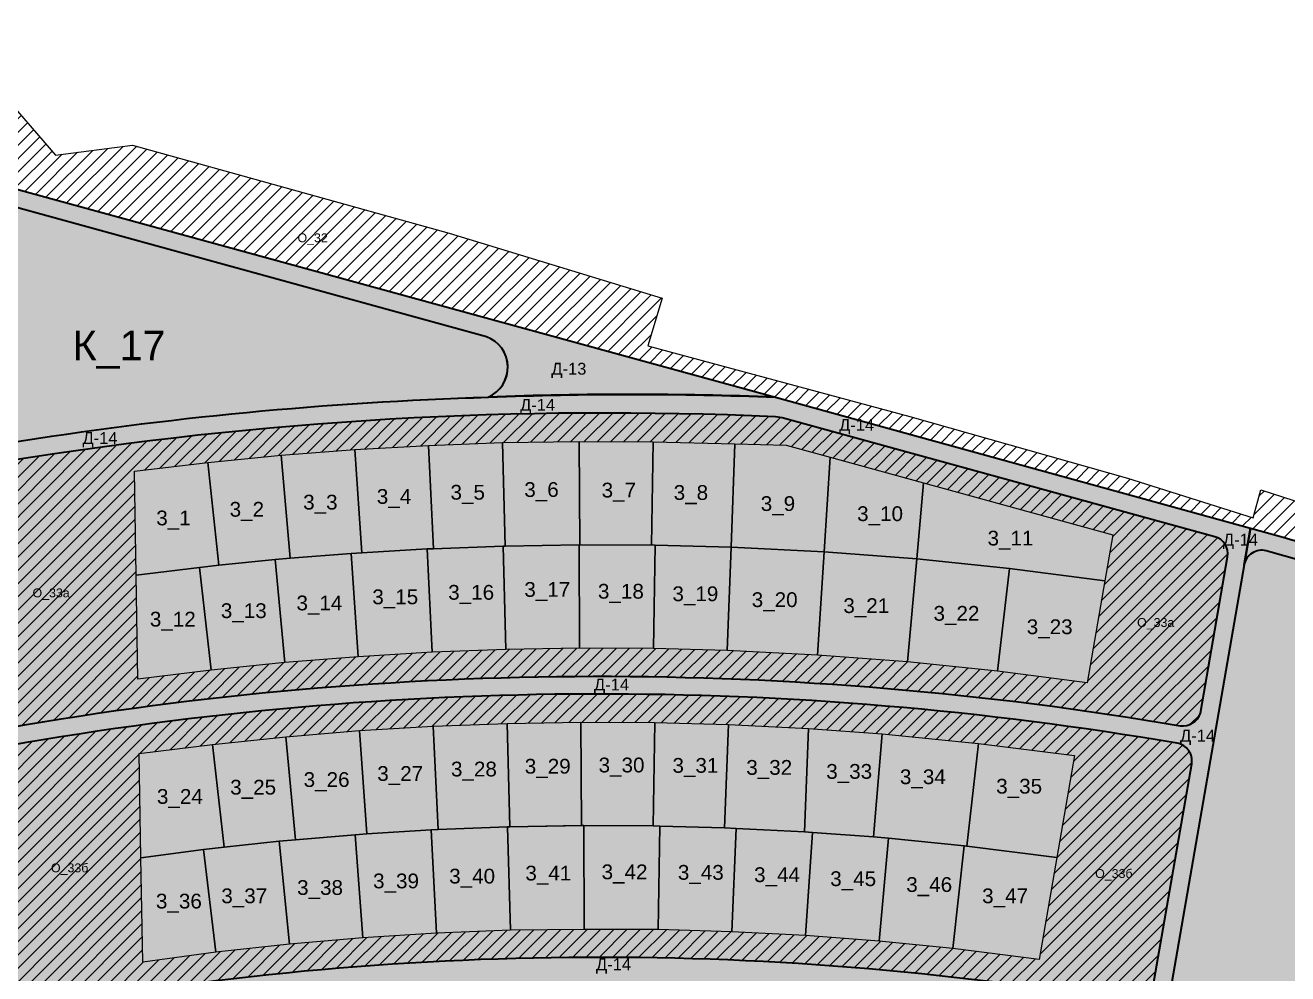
# Model space of a CAD drawing. Header units: millimetres. Extents: x 2242312 to 2245577, y 377443 to 382719.
# Drawn here: x 2243144 to 2243571.3, y 379875.7 to 380196.6 of the extents above; entities that cross this region are included whole.
import ezdxf

# ---------------------------------------------------------------- set-up
doc = ezdxf.new("R2010")
doc.units = ezdxf.units.MM
for name, color, linetype in [('подписи_участок_дорога', 250, 'Continuous'), ('подписи_участок_индивидуалка', 250, 'Continuous'), ('подписи_участок_коммерция', 250, 'Continuous'), ('подписи_участок_прочее', 250, 'Continuous'), ('участок_инфраструктура', 5, 'Continuous'), ('участок_коммерческая', 5, 'Continuous'), ('участок_собственность_общего_пользования', 5, 'Continuous')]:
    doc.layers.add(name, color=color, linetype=linetype)
doc.layers.add('Участки_зона_Ж_2_18_08_034001_2519', color=7, linetype='Continuous', true_color=0x000000)
doc.layers.add('участок_собственность_дороги', color=4, linetype='Continuous', lineweight=35)
for name, color, linetype, transparency in [('штриховка ИЖС', 171, 'Continuous', 0.4), ('штриховка коммерция', 6, 'Continuous', 0.4), ('штриховка собственность инфраструктура', 8, 'Continuous', 0.4), ('штриховка собственность общего пользования', 3, 'Continuous', 0.4), ('штриховка_собственность_дорога', 165, 'Continuous', 0.4), ('штриховка_участки_зона_Ж_2_18_08_034001_2519', 211, 'Continuous', 0.4)]:
    doc.layers.add(name, color=color, linetype=linetype, transparency=transparency)
doc.styles.get("Standard").update_dxf_attribs({"font": 'arial.ttf'})
pattern_1 = [(45, (0, 0), (-2.245064030267288, 2.245064030267288), [])]

msp = doc.modelspace()

# ---------------------------------------------------------------- hatches: boundary and pattern name
at = {"layer": 'штриховка ИЖС'}
h = msp.add_hatch(color=256, dxfattribs=at)
h.dxf.hatch_style = 1
edge = h.paths.add_edge_path()
edge.add_line((2243558.755281002, 380026.4366385335), (2243513.257604773, 379764.3435146561))
edge.add_line((2243513.257604773, 379764.3435146561), (2243501.429941428, 379766.4462604617))
edge.add_arc((2243337.758915382, 378845.8701911434), 935.0125689896236, 79.91861418572174, 102.6734295039115)
edge.add_line((2243132.622970004, 379758.1024795891), (2243132.622971135, 380054.3656394819))
edge.add_line((2243132.622971135, 380054.3656394819), (2243132.622971135, 380129.3361611156))
edge.add_arc((2243138.622971135, 380129.3361611157), 6, 74.6482013863934, 180.0000000005558, ccw=False)
edge.add_arc((2219689.209989198, 294580.0234733185), 88710.90330564644, 74.56390160870308, 74.67148311650988, ccw=False)
edge.add_line((2243300.812668754, 380090.9384737237), (2243397.971872048, 380070.7471453919))
edge.add_line((2243397.971872048, 380070.7471453919), (2243558.755281002, 380026.4366385335))
at = {"layer": 'штриховка коммерция'}
h = msp.add_hatch(color=256, dxfattribs=at)
h.dxf.hatch_style = 1
edge = h.paths.add_edge_path()
edge.add_line((2243132.622971135, 380054.3656394819), (2243132.622971135, 380129.3361611157))
edge.add_arc((2243138.622971135, 380129.3361611158), 6, 74.6482013859519, 180.0000000011117, ccw=False)
edge.add_line((2243140.211440873, 380135.122071925), (2243300.094255335, 380091.2276842142))
edge.add_arc((2243296.350325219, 380080.8906805249), 10.99411924569996, -66.78673946032961, 70.09026300006502, ccw=False)
edge.add_arc((2243340.558496409, 378796.543878968), 1274.866467497441, 91.79236791274471, 99.15754260046943)
edge.add_line((2243137.663938252, 380055.1614969202), (2243132.622971135, 380054.3656394819))
at = {"layer": 'штриховка собственность инфраструктура'}
h = msp.add_hatch(color=256, dxfattribs=at)
h.dxf.hatch_style = 1
edge = h.paths.add_edge_path()
edge.add_arc((2243505.983132578, 379658.4714622284), 10.94081267203888, 169.8039104960749, 273.1747134551916, ccw=False)
edge.add_line((2243495.215100591, 379660.4081782745), (2243556.594466682, 380013.989089069))
edge.add_arc((2243562.506055752, 380012.9628753271), 5.999999998722815, 74.64820092167997, 170.1519621455404, ccw=False)
edge.add_line((2243564.094525537, 380018.7487861222), (2243565.642344451, 380018.3238463706))
edge.add_line((2243565.642344451, 380018.3238463706), (2243705.971457595, 379978.6906285734))
edge.add_line((2243705.971457595, 379978.6906285734), (2243714.15064333, 379977.1228920427))
edge.add_line((2243714.15064333, 379977.1228920427), (2243720.018846074, 379977.1228920427))
edge.add_line((2243720.018846074, 379977.1228920427), (2243724.487987264, 379979.3202979218))
edge.add_line((2243724.487987264, 379979.3202979218), (2243728.89, 379978.2))
edge.add_line((2243728.89, 379978.2), (2243740.04, 379973.2))
edge.add_line((2243740.04, 379973.2), (2243833.65, 379950.01))
edge.add_line((2243833.65, 379950.01), (2243822.33, 379875.34))
edge.add_line((2243822.33, 379875.34), (2243842.03, 379880.72))
edge.add_line((2243842.03, 379880.72), (2243839.8, 379792.86))
edge.add_line((2243839.8, 379792.86), (2243816.45, 379684.99))
edge.add_line((2243816.45, 379684.99), (2243815.235280664, 379647.5474403905))
edge.add_line((2243815.235280664, 379647.5474403905), (2243506.58904413, 379647.5474403905))
at = {"layer": 'штриховка собственность общего пользования'}
h = msp.add_hatch(dxfattribs=at)
h.set_pattern_fill('ANSI31', color=256)
h.set_pattern_definition(pattern_1)
h.paths.add_polyline_path([(2243051.038001383, 380184.2171271555), (2243051.038001383, 380196.6074225462), (2243054.97, 380196.54), (2243057.941386391, 380195.6027999003), (2243139.21, 380169.97), (2243154.14, 380152.67), (2243180.29, 380155.99), (2243287.43, 380126.31), (2243359.56, 380104.21), (2243354.72, 380088.14), (2243443.39, 380064.2), (2243517.15, 380043.33), (2243559.65, 380029.96), (2243562.19, 380039.46), (2243584.23, 380032.27), (2243620.24, 380025.07), (2243646.01, 380018.95), (2243663.73, 380013.36), (2243661.38, 380001.97), (2243674.97, 379995.19), (2243700.42, 379986.84), (2243702.76, 379984.85), (2243717.405012169, 379981.1228920427), (2243714.530533442, 379981.1228920427), (2243706.948482131, 379982.5761734819), (2243569.777538599, 380023.4105769143), (2243141.074368814, 380141.1071737043), (2243128.988897013, 380144.8894641386), (2243133.841876763, 380157.2721296943), (2243131.605240284, 380159.4391799574)])
h = msp.add_hatch(dxfattribs=at)
h.set_pattern_fill('ANSI31', color=256)
h.set_pattern_definition(pattern_1)
edge = h.paths.add_edge_path()
edge.add_arc((2243340.552898214, 378795.8054853888), 1269.593781515118, 87.40784220203356, 99.19585911385056)
edge.add_arc((2243138.622971135, 380043.1601078742), 6.000000000001146, 99.24228703845156, 179.9999999994442)
edge.add_line((2243132.622971135, 380043.1601078743), (2243132.622971135, 379961.6096358127))
edge.add_arc((2243136.660837912, 379962.9645123364), 4.259114756090709, 198.5487993448523, 282.5328317416456)
edge.add_arc((2243338.432916814, 378815.239163199), 1161.0714853913, 80.25523879546358, 99.96141404118282, ccw=False)
edge.add_arc((2243535.700076577, 379965.9676636496), 6.45263073130116, 263.370842090811, 341.1488657056317)
edge.add_line((2243541.806596412, 379963.8827514558), (2243550.979520991, 380016.7241415324))
edge.add_arc((2243545.067931919, 380017.7503552756), 5.999999999869393, 350.1519621344655, 434.6482013859519)
edge.add_line((2243546.656401657, 380023.5362660848), (2243400.167059047, 380063.7535966443))
edge.add_arc((2243397.108235887, 380051.504854436), 12.62489939813343, 75.97856051413208, 86.0774830765827)
h.paths.add_polyline_path([(2243181.505917126, 380010.5535666753), (2243180.908665498, 380045.7690168042), (2243205.737682293, 380048.6934935662), (2243230.62051355, 380051.1170277426), (2243255.54742611, 380053.0386646519), (2243280.507576508, 380054.4575722443), (2243305.491009632, 380055.373204792), (2243331.494098766, 380055.7912431902), (2243356.494050671, 380055.6791681207), (2243384.214986367, 380054.9961085299), (2243401.511757915, 380054.5699062608), (2243416.405403506, 380050.4809899121), (2243448.091739414, 380041.781791576), (2243512.121899586, 380024.2028873942), (2243509.417470292, 380008.623798956), (2243503.428526624, 379974.1239940407), (2243473.096164632, 379978.0389792029), (2243442.671876087, 379981.160190448), (2243412.176429839, 379983.4854971108), (2243381.630643304, 379985.0133118438), (2243356.639011297, 379985.669058808), (2243331.639178932, 379985.7909337488), (2243306.64228468, 379985.378880549), (2243281.659847056, 379984.4330825134), (2243256.703454034, 379982.9539816908), (2243231.784417198, 379980.9422557321), (2243206.913987549, 379978.3988141741), (2243182.103394615, 379975.3247992193)], flags=16)
h = msp.add_hatch(dxfattribs=at)
h.set_pattern_fill('ANSI31', color=256)
h.set_pattern_definition(pattern_1)
edge = h.paths.add_edge_path()
edge.add_line((2243525.667791327, 379870.9138310759), (2243538.824985007, 379946.7069325654))
edge.add_arc((2243532.913395935, 379947.7331463085), 5.999999999839527, 350.1519621361084, 440.2557780650152)
edge.add_arc((2243338.432916812, 378815.2391632129), 1155.071485377414, 80.25577806603935, 100.0139633716158)
edge.add_arc((2243138.622971134, 379946.8050093375), 5.99999999997611, 100.0139633700087, 179.9999999994442)
edge.add_line((2243132.622971134, 379946.8050093376), (2243132.622971134, 379865.2942452446))
edge.add_arc((2243136.327222789, 379865.7474230652), 3.731869565854455, 186.9749005140121, 288.187584180504)
edge.add_arc((2243338.432916814, 378815.2391632027), 1066.071485387601, 80.26449410969269, 100.86451425115808, ccw=False)
edge.add_arc((2243519.452618476, 379872.2769251636), 6.362892349634053, 263.2596001792808, 347.6299042344987)
h.paths.add_polyline_path([(2243182.53031416, 379950.1525548847), (2243207.333722031, 379953.2844299917), (2243232.199595462, 379955.8742974889), (2243257.116159131, 379957.9209268856), (2243282.071056196, 379959.4233130672), (2243307.052925901, 379960.3807807784), (2243332.049635291, 379960.7928641921), (2243357.049445937, 379960.6593712386), (2243382.040517382, 379959.9803589785), (2243409.111647141, 379958.6282243769), (2243434.045832285, 379956.8136016555), (2243466.650653325, 379953.6126696485), (2243499.150608756, 379949.480694637), (2243493.161370288, 379914.9791915012), (2243487.171936965, 379880.4765658806), (2243457.948856815, 379884.1498050549), (2243433.072820641, 379886.6388592932), (2243408.145629237, 379888.5490708742), (2243383.180916341, 379889.8793991503), (2243358.191858467, 379890.6291410266), (2243333.192272163, 379890.6291410266), (2243308.195431546, 379890.3855321516), (2243283.215020997, 379889.3923199549), (2243258.264510952, 379887.8187858326), (2243233.35738182, 379885.6657847537), (2243208.508068893, 379882.9233383088), (2243183.726435035, 379879.6262754297), (2243183.128229612, 379914.8979640538)], flags=16)
at = {"layer": 'штриховка_собственность_дорога'}
h = msp.add_hatch(color=256, dxfattribs=at)
h.dxf.hatch_style = 1
edge = h.paths.add_edge_path()
edge.add_line((2242678.83, 379885.51), (2242680.79913029, 379888.2987899993))
edge.add_line((2242680.79913029, 379888.2987899993), (2243034.498749693, 379724.5113147737))
edge.add_line((2243034.498749693, 379724.5113147737), (2243118.101752457, 379685.7973213379))
edge.add_arc((2243120.622971135, 379691.2419017976), 6.000000000537077, 245.1525884733453, 359.9999999927741)
edge.add_line((2243126.622971135, 379691.2419017968), (2243126.622971135, 380137.7188943216))
edge.add_arc((2243132.622971129, 380137.7188943235), 5.999999993480742, 158.5989323184825, 180.0000000172311, ccw=False)
edge.add_line((2243127.036677036, 380139.9082591256), (2243128.988897013, 380144.8894641385))
edge.add_line((2243128.988897013, 380144.8894641385), (2243141.074368816, 380141.1071737038))
edge.add_line((2243141.074368816, 380141.1071737038), (2243397.971872048, 380070.7471453919))
edge.add_arc((2243348.81653387, 378810.0872277997), 1261.617879983861, 87.76706836478398, 92.18646015780939)
edge.add_arc((2243296.308708195, 380080.8894804277), 11.00948793921265, 293.4147730247432, 429.8887505336151)
edge.add_line((2243300.094255336, 380091.227684214), (2243140.211440873, 380135.1220719251))
edge.add_arc((2243138.622971136, 380129.3361611158), 5.999999999930037, 74.64820139068145, 180.0000000016675)
edge.add_line((2243132.622971135, 380129.3361611156), (2243132.622971134, 380058.4230471716))
edge.add_line((2243132.622971134, 380058.4230471716), (2243132.622971135, 380054.3656394819))
edge.add_line((2243132.622971135, 380054.3656394819), (2243132.622971135, 380043.1601078742))
edge.add_line((2243132.622971135, 380043.1601078742), (2243132.622971135, 379961.6096358127))
edge.add_line((2243132.622971135, 379961.6096358127), (2243132.622971135, 379946.8050093375))
edge.add_line((2243132.622971135, 379946.8050093375), (2243132.622971135, 379865.2942452447))
edge.add_line((2243132.622971135, 379865.2942452447), (2243132.622971135, 379850.1992693614))
edge.add_line((2243132.622971135, 379850.1992693614), (2243132.622971135, 379769.6787133179))
edge.add_line((2243132.622971135, 379769.6787133179), (2243132.622970004, 379758.1024795889))
edge.add_line((2243132.622970004, 379758.1024795889), (2243132.622971135, 379753.2658684151))
edge.add_line((2243132.622971135, 379753.2658684151), (2243132.622971135, 379682.9066523639))
edge.add_arc((2243138.622971137, 379682.9066523645), 6.000000001396984, 180.0000000055584, 245.1525884614736)
edge.add_line((2243136.101752457, 379677.4620719048), (2243200.702502705, 379647.5474403905))
edge.add_line((2243200.702502705, 379647.5474403905), (2243478.479206514, 379647.5474403905))
edge.add_arc((2243478.479206514, 379657.5474403913), 10.00000000081491, 270, 350.1507115525308)
edge.add_line((2243488.331817633, 379655.8368691014), (2243505.957353208, 379757.3702234361))
edge.add_arc((2243498.095581755, 379759.1157513551), 8.05321787225653, 347.4818351785532, 425.541083150802)
edge.add_line((2243501.429941405, 379766.4462604656), (2243513.257604773, 379764.3435146561))
edge.add_line((2243513.257604773, 379764.3435146561), (2243495.192224034, 379660.2763959761))
edge.add_arc((2243505.983133759, 379658.4714676501), 10.94081802015823, 170.5043937204289, 273.1747057347768)
edge.add_line((2243506.589044135, 379647.5474403907), (2243815.235280664, 379647.5474403905))
edge.add_line((2243815.235280664, 379647.5474403905), (2243814.586436488, 379627.5474403905))
edge.add_line((2243814.586436488, 379627.5474403905), (2243634.229020792, 379627.5474403905))
edge.add_line((2243634.229020792, 379627.5474403905), (2243278.329281455, 379627.5474403905))
edge.add_line((2243278.329281455, 379627.5474403905), (2243196.296541834, 379627.5474403906))
edge.add_line((2243196.296541834, 379627.5474403906), (2242816.372183957, 379803.478789874))
edge.add_line((2242816.372183957, 379803.478789874), (2242678.83, 379885.51))
h = msp.add_hatch(color=256, dxfattribs=at)
h.dxf.hatch_style = 1
edge = h.paths.add_edge_path()
edge.add_arc((2243136.921905569, 380059.5409993969), 4.441920131044894, 194.5770783933875, 279.6164737426765)
edge.add_arc((2243338.866108384, 378810.7045649158), 1260.617058777152, 91.72981376739227, 99.18403350240158, ccw=False)
edge.add_arc((2243349.392270405, 378839.2894986226), 1232.41547924484, 87.740918137704, 92.25908186264269, ccw=False)
edge.add_line((2243397.971872048, 380070.7471453919), (2243558.755281002, 380026.4366385335))
edge.add_line((2243558.755281002, 380026.4366385335), (2243556.594466682, 380013.989089069))
edge.add_line((2243556.594466682, 380013.989089069), (2243513.257604773, 379764.3435146561))
edge.add_line((2243513.257604773, 379764.3435146561), (2243501.429941428, 379766.4462604616))
edge.add_arc((2243337.806010313, 378846.4714649628), 934.4123368120397, 79.91500361136275, 102.3848124041404)
edge.add_arc((2243138.62312828, 379753.2657901127), 6.000157145398905, 101.7954280324579, 179.9992522867361)
edge.add_line((2243132.622971135, 379753.2658684151), (2243132.622971135, 379769.6787133179))
edge.add_arc((2243137.141882335, 379769.7834167886), 4.520124030051575, 181.3273095035696, 273.0288667794536)
edge.add_arc((2243338.432916814, 378815.2391631986), 971.071485391837, 80.27557158268371, 101.94903861830869, ccw=False)
edge.add_arc((2243503.6285818, 379778.0765964666), 5.837675565544161, 258.4148610690003, 351.5312940132563)
edge.add_line((2243509.40260596, 379777.2168866277), (2243522.578206198, 379853.1160206162))
edge.add_arc((2243516.666617127, 379854.1422343597), 5.999999999460371, 350.1519621309666, 440.2694205781056)
edge.add_arc((2243338.462948024, 378814.9476614088), 1060.363271425615, 80.26942057169303, 100.9257168900379)
edge.add_arc((2243138.622971135, 379850.1992693614), 5.999999999969283, 100.9257168881836, 179.9999999994442)
edge.add_line((2243132.622971135, 379850.1992693615), (2243132.622971135, 379865.2942452447))
edge.add_arc((2243136.32722279, 379865.7474230655), 3.731869566344943, 186.9749005166921, 288.1875841725961)
edge.add_arc((2243338.432916814, 378815.2391631989), 1066.071485391374, 80.26449410972748, 100.86451425111909, ccw=False)
edge.add_arc((2243519.452618476, 379872.2769251646), 6.362892350562089, 263.2596001844907, 347.6299042266934)
edge.add_line((2243525.667791328, 379870.913831076), (2243538.824985008, 379946.7069325655))
edge.add_arc((2243532.913395935, 379947.733146308), 6.000000000667526, 350.1519621425584, 440.2557780570967)
edge.add_arc((2243338.432916813, 378815.2391632103), 1155.071485380053, 80.25577806606184, 100.0139633715927)
edge.add_arc((2243138.622971135, 379946.8050093379), 5.999999999608533, 100.013963366113, 180.0000000022234)
edge.add_line((2243132.622971135, 379946.8050093377), (2243132.622971135, 379961.6096358127))
edge.add_arc((2243136.660837912, 379962.9645123368), 4.259114756201809, 198.5487993493065, 282.5328317406261)
edge.add_arc((2243338.432916814, 378815.239163195), 1161.071485395257, 80.25523879549712, 99.96141404114849, ccw=False)
edge.add_arc((2243535.700076577, 379965.9676636498), 6.452630731416797, 263.3708420909304, 341.1488657046535)
edge.add_line((2243541.806596412, 379963.8827514558), (2243550.979520991, 380016.7241415324))
edge.add_arc((2243545.06793192, 380017.7503552759), 5.999999999450416, 350.1519621315143, 434.6482013896513)
edge.add_line((2243546.656401657, 380023.5362660848), (2243400.167059047, 380063.7535966443))
edge.add_line((2243400.167059047, 380063.7535966443), (2243397.971872048, 380064.1001796558))
edge.add_arc((2243340.552898214, 378795.8054853861), 1269.593781517851, 87.40784220203915, 99.19585911383079)
edge.add_arc((2243138.622971135, 380043.1601078745), 5.999999999581645, 99.2422870345982, 180.0000000027792)
edge.add_line((2243132.622971135, 380043.1601078743), (2243132.622971134, 380058.4230471716))
h = msp.add_hatch(color=256, dxfattribs=at)
h.dxf.hatch_style = 1
edge = h.paths.add_edge_path()
edge.add_line((2243556.594466682, 380013.989089069), (2243558.755281002, 380026.4366385335))
edge.add_line((2243558.755281002, 380026.4366385335), (2243569.777538599, 380023.4105769143))
edge.add_line((2243569.777538599, 380023.4105769143), (2243706.948482131, 379982.5761734819))
edge.add_line((2243706.948482131, 379982.5761734819), (2243714.530533442, 379981.1228920427))
edge.add_line((2243714.530533442, 379981.1228920427), (2243717.405012169, 379981.1228920427))
edge.add_line((2243717.405012169, 379981.1228920427), (2243724.487987264, 379979.3202979217))
edge.add_line((2243724.487987264, 379979.3202979217), (2243720.018846074, 379977.1228920427))
edge.add_line((2243720.018846074, 379977.1228920427), (2243714.15064333, 379977.1228920427))
edge.add_line((2243714.15064333, 379977.1228920427), (2243705.971457595, 379978.6906285734))
edge.add_line((2243705.971457595, 379978.6906285734), (2243565.642344451, 380018.3238463706))
edge.add_line((2243565.642344451, 380018.3238463706), (2243564.050215559, 380018.7607689513))
edge.add_arc((2243562.506055753, 380012.9628753269), 5.999999998949565, 75.08653055056249, 170.1519621441103)
at = {"layer": 'штриховка_участки_зона_Ж_2_18_08_034001_2519'}
h = msp.add_hatch(color=256, dxfattribs=at)
h.dxf.hatch_style = 1
h.paths.add_polyline_path([(2243180.908665498, 380045.7690168042), (2243205.737682293, 380048.6934935662), (2243209.481386918, 380013.894288465), (2243202.981581379, 380013.1772008779), (2243181.505917126, 380010.5535666753)])
h.paths.add_polyline_path([(2243205.737682293, 380048.6934935662), (2243230.620513547, 380051.1170277423), (2243233.662203734, 380016.2494479467), (2243228.595635017, 380015.7966911486), (2243209.481386918, 380013.894288465)])
h.paths.add_polyline_path([(2243230.620513547, 380051.1170277423), (2243255.54742611, 380053.0386646519), (2243257.885858203, 380018.1168700911), (2243254.259749205, 380017.8685675641), (2243233.662203734, 380016.2494479467)])
h.paths.add_polyline_path([(2243255.547426114, 380053.0386646522), (2243280.507576505, 380054.4575722442), (2243282.14181277, 380019.4957463217), (2243279.962336509, 380019.3918933906), (2243257.885858203, 380018.1168700911)])
h.paths.add_polyline_path([(2243280.507576508, 380054.4575722443), (2243305.491009627, 380055.3732047918), (2243306.420393194, 380020.3855463079), (2243305.727346567, 380020.366937364), (2243282.14181277, 380019.4957463217)])
h.paths.add_polyline_path([(2243305.491009632, 380055.3732047919), (2243331.494098766, 380055.7912431902), (2243331.68986271, 380020.7917134211), (2243331.43604668, 380020.7903442765), (2243306.420393194, 380020.3855463079)])
h.paths.add_polyline_path([(2243331.494098765, 380055.7912431902), (2243356.494050671, 380055.6791681207), (2243355.984495444, 380020.6828775534), (2243331.689862278, 380020.7917906709)])
h.paths.add_polyline_path([(2243356.494050671, 380055.6791681207), (2243384.214986365, 380054.99610853), (2243382.922252094, 380019.9894715348), (2243357.181427145, 380020.6648555374), (2243355.984495451, 380020.6828775533)])
h.paths.add_polyline_path([(2243182.103394615, 379975.3247992193), (2243181.505917126, 380010.5535666753), (2243202.981581384, 380013.1772008784), (2243206.913987549, 379978.3988141741)])
h.paths.add_polyline_path([(2243202.981581385, 380013.1772008784), (2243209.481386918, 380013.894288465), (2243228.595635017, 380015.7966911486), (2243231.784417192, 379980.9422557316), (2243206.913987556, 379978.3988141749)])
h.paths.add_polyline_path([(2243228.59563502, 380015.7966911488), (2243233.662203734, 380016.2494479467), (2243254.259749201, 380017.8685675638), (2243256.703454034, 379982.9539816908), (2243231.784417198, 379980.9422557321)])
h.paths.add_polyline_path([(2243254.259749196, 380017.8685675635), (2243257.885858203, 380018.1168700911), (2243279.962336509, 380019.3918933906), (2243281.659847056, 379984.4330825134), (2243256.703454034, 379982.9539816907)])
h.paths.add_polyline_path([(2243281.659847056, 379984.4330825134), (2243279.962336509, 380019.3918933906), (2243282.14181277, 380019.4957463217), (2243305.727346567, 380020.366937364), (2243306.64228468, 379985.378880549)])
h.paths.add_polyline_path([(2243305.727346559, 380020.3669373638), (2243306.420393194, 380020.3855463079), (2243331.436046677, 380020.7903442765), (2243331.639178932, 379985.7909337488), (2243306.64228468, 379985.378880549)])
h.paths.add_polyline_path([(2243331.436046672, 380020.7903442764), (2243331.68986271, 380020.7917134211), (2243357.181427155, 380020.6648555372), (2243356.639011297, 379985.669058808), (2243331.639178932, 379985.7909337488)])
h.paths.add_polyline_path([(2243357.181427155, 380020.6648555372), (2243382.922252096, 380019.9894715348), (2243381.6306433, 379985.0133118439), (2243356.639011297, 379985.669058808)])
h.paths.add_polyline_path([(2243382.922252096, 380019.9894715347), (2243414.381355371, 380018.4159752552), (2243412.176429839, 379983.4854971108), (2243381.630643303, 379985.0133118439)])
h.paths.add_polyline_path([(2243414.381355365, 380018.4159752555), (2243445.788613186, 380016.0211420967), (2243442.671876087, 379981.1601904479), (2243412.176429839, 379983.4854971108)])
h.paths.add_polyline_path([(2243445.78861319, 380016.0211420963), (2243477.122585684, 380012.8066068688), (2243473.09616463, 379978.0389792031), (2243442.671876091, 379981.1601904476)])
h.paths.add_polyline_path([(2243477.122585685, 380012.8066068686), (2243509.417470292, 380008.623798956), (2243503.428526624, 379974.1239940407), (2243473.096164632, 379978.0389792029)])
h.paths.add_polyline_path([(2243466.650653325, 379953.6126696485), (2243499.150608756, 379949.480694637), (2243493.161370288, 379914.9791915012), (2243462.733289079, 379918.8325854426)])
h.paths.add_polyline_path([(2243434.045832286, 379956.8136016554), (2243466.650653325, 379953.6126696484), (2243462.733289079, 379918.8325854426), (2243461.838005942, 379918.9330556085), (2243436.152482642, 379921.5031057638), (2243431.124624762, 379921.9357211778)])
h.paths.add_polyline_path([(2243409.111647141, 379958.6282243769), (2243434.045832285, 379956.8136016555), (2243431.124624762, 379921.9357211778), (2243410.414139489, 379923.4754772344), (2243407.778943899, 379923.6434904605)])
h.paths.add_polyline_path([(2243382.040517389, 379959.9803589783), (2243409.111647141, 379958.6282243769), (2243407.778943899, 379923.6434904605), (2243384.637053846, 379924.8490955111), (2243380.708198945, 379925.0057263488)])
h.paths.add_polyline_path([(2243357.049445937, 379960.6593712386), (2243382.040517382, 379959.9803589785), (2243380.708198938, 379925.0057263491), (2243358.834831033, 379925.6232346179), (2243356.48066561, 379925.6639931303)])
h.paths.add_polyline_path([(2243332.049635291, 379960.7928641921), (2243357.049445937, 379960.6593712386), (2243356.480665614, 379925.6639931303), (2243333.021737188, 379925.7974657206), (2243332.244660094, 379925.7934075488)])
h.paths.add_polyline_path([(2243307.052925901, 379960.3807807784), (2243332.049635291, 379960.7928641921), (2243332.244660094, 379925.7934075488), (2243308.011661081, 379925.3939142874)])
h.paths.add_polyline_path([(2243282.071056196, 379959.4233130672), (2243307.052925903, 379960.3807807784), (2243308.011661081, 379925.3939142874), (2243307.211478364, 379925.3716985054), (2243283.793048324, 379924.4656995458)])
h.paths.add_polyline_path([(2243257.116159132, 379957.9209268856), (2243282.071056196, 379959.4233130672), (2243283.79304836, 379924.4656995476), (2243281.418184259, 379924.3461663489), (2243259.600584204, 379923.0092149245)])
h.paths.add_polyline_path([(2243232.199595464, 379955.8742974891), (2243257.116159131, 379957.9209268856), (2243259.600584202, 379923.0092149244), (2243255.655763651, 379922.7214281039), (2243235.44528228, 379921.0251150439)])
h.paths.add_polyline_path([(2243207.333722032, 379953.2844299919), (2243232.199595462, 379955.8742974889), (2243235.445282261, 379921.0251150422), (2243229.938135609, 379920.4983665608), (2243211.33912184, 379918.5143743063)])
h.paths.add_polyline_path([(2243182.53031416, 379950.1525548847), (2243207.333722031, 379953.2844299917), (2243211.339121848, 379918.5143743071), (2243204.278810312, 379917.6781410446), (2243183.128229612, 379914.8979640538)])
h.paths.add_polyline_path([(2243208.506718006, 379882.934439507), (2243204.278810317, 379917.6781410452), (2243211.339121848, 379918.5143743071), (2243229.93813561, 379920.4983665608), (2243233.35738182, 379885.6657847537)])
h.paths.add_polyline_path([(2243183.726435035, 379879.6262754297), (2243183.128229612, 379914.8979640538), (2243204.278810312, 379917.6781410445), (2243208.508068893, 379882.9233383088)])
h.paths.add_polyline_path([(2243255.655763651, 379922.7214281039), (2243259.600584202, 379923.0092149244), (2243281.418184259, 379924.346166349), (2243283.215020992, 379889.3923199546), (2243258.264510952, 379887.8187858326)])
h.paths.add_polyline_path([(2243229.938135609, 379920.4983665608), (2243235.44528228, 379921.0251150439), (2243255.655763655, 379922.7214281042), (2243258.264510952, 379887.8187858326), (2243233.357381819, 379885.6657847536)])
h.paths.add_polyline_path([(2243307.211478367, 379925.3716985054), (2243308.011661081, 379925.3939142874), (2243333.021737182, 379925.7974657206), (2243333.192272163, 379890.6291410266), (2243308.195431546, 379890.3855321516)])
h.paths.add_polyline_path([(2243281.418184255, 379924.3461663487), (2243283.793048324, 379924.4656995457), (2243307.211478364, 379925.3716985054), (2243308.195431546, 379890.3855321516), (2243283.215020997, 379889.3923199549)])
h.paths.add_polyline_path([(2243358.834831028, 379925.623234618), (2243380.708198945, 379925.0057263488), (2243384.637053849, 379924.849095511), (2243383.180916341, 379889.8793991503), (2243358.191858467, 379890.6291410266)])
h.paths.add_polyline_path([(2243333.021737182, 379925.7974657206), (2243356.480665614, 379925.6639931303), (2243358.834831033, 379925.6232346179), (2243358.191858467, 379890.6291410266), (2243333.192272163, 379890.6291410266)])
h.paths.add_polyline_path([(2243410.414139483, 379923.4754772348), (2243431.124624762, 379921.9357211778), (2243436.152482642, 379921.5031057638), (2243433.072820641, 379886.6388592932), (2243408.145629236, 379888.5490708742)])
h.paths.add_polyline_path([(2243384.637053849, 379924.849095511), (2243407.778943899, 379923.6434904605), (2243410.414139484, 379923.4754772348), (2243408.145629237, 379888.5490708742), (2243383.180916341, 379889.8793991503)])
h.paths.add_polyline_path([(2243461.838005942, 379918.9330556084), (2243462.733289079, 379918.8325854426), (2243493.161370288, 379914.9791915012), (2243487.171936965, 379880.4765658806), (2243457.948856815, 379884.1498050549)])
h.paths.add_polyline_path([(2243436.152482638, 379921.5031057642), (2243461.838005939, 379918.9330556088), (2243457.948856815, 379884.1498050549), (2243433.072820641, 379886.6388592932)])
h.paths.add_polyline_path([(2243208.923921223, 379857.7974905738), (2243233.768499243, 379860.5839893746), (2243237.255415332, 379825.7581165759), (2243231.223550448, 379825.1359864951), (2243213.23853942, 379823.0644505425)])
h.paths.add_polyline_path([(2243184.153918485, 379854.420781874), (2243208.923921225, 379857.7974905741), (2243213.23853942, 379823.0644505425), (2243205.513322819, 379822.0747125677), (2243184.752692555, 379819.1155652585)])
h.paths.add_polyline_path([(2243205.513322822, 379822.0747125681), (2243213.23853942, 379823.0644505425), (2243231.223550445, 379825.1359864948), (2243234.918344832, 379790.3315543857), (2243210.094177892, 379787.3757822267)])
h.paths.add_polyline_path([(2243185.351847613, 379783.7878838191), (2243184.752692551, 379819.115565258), (2243205.513322822, 379822.0747125681), (2243210.094177894, 379787.3757822271)])
h.paths.add_polyline_path([(2243258.671949037, 379862.7784865358), (2243283.620793528, 379864.3798006059), (2243285.446870422, 379829.4274695938), (2243282.644139196, 379829.2771576707), (2243261.329201697, 379827.8795036236)])
h.paths.add_polyline_path([(2243233.768499243, 379860.5839893746), (2243258.671949039, 379862.7784865359), (2243261.329201697, 379827.8795036236), (2243257.004194722, 379827.5408994213), (2243237.255415332, 379825.7581165759)])
h.paths.add_polyline_path([(2243257.004194722, 379827.5408994213), (2243261.329201697, 379827.8795036236), (2243282.644139194, 379829.2771576706), (2243284.566807608, 379794.3300069116), (2243259.810501628, 379792.6535859456)])
h.paths.add_polyline_path([(2243231.223550445, 379825.1359864948), (2243237.255415332, 379825.7581165759), (2243257.004194722, 379827.5408994213), (2243259.810501628, 379792.6535859456), (2243234.918344832, 379790.3315543856)])
h.paths.add_polyline_path([(2243308.600489363, 379865.386996692), (2243333.59664326, 379865.7995167131), (2243333.757764685, 379830.7998875739), (2243309.594362673, 379830.40111074)])
h.paths.add_polyline_path([(2243283.620793528, 379864.3798006059), (2243308.600489363, 379865.386996692), (2243309.594362673, 379830.40111074), (2243308.513584092, 379830.3698323592), (2243285.446870421, 379829.4274695938)])
h.paths.add_polyline_path([(2243308.513584092, 379830.3698323592), (2243309.594362673, 379830.40111074), (2243333.757764685, 379830.7998875739), (2243334.402837808, 379830.8026523042), (2243334.541727849, 379795.802927883), (2243309.544704658, 379795.3850243652)])
h.paths.add_polyline_path([(2243282.644139196, 379829.2771576706), (2243285.446870421, 379829.4274695938), (2243308.513584092, 379830.3698323592), (2243309.544704658, 379795.3850243652), (2243284.56680761, 379794.3300069117)])
h.paths.add_polyline_path([(2243358.596783725, 379865.6171258338), (2243383.584537839, 379864.8399335095), (2243382.080302517, 379829.8722730774), (2243360.294423758, 379830.5753225346), (2243357.925020454, 379830.6235730832)])
h.paths.add_polyline_path([(2243333.596643263, 379865.7995167131), (2243358.59678373, 379865.6171258337), (2243357.925020454, 379830.6235730832), (2243334.402837813, 379830.8026523042), (2243333.757764685, 379830.7998875739)])
h.paths.add_polyline_path([(2243360.294423758, 379830.5753225346), (2243382.080302518, 379829.8722730773), (2243386.171808944, 379829.6879988326), (2243384.526566586, 379794.7266891091), (2243359.541002901, 379795.5834326597)])
h.paths.add_polyline_path([(2243334.402837812, 379830.8026523042), (2243357.925020454, 379830.6235730832), (2243360.294423758, 379830.5753225346), (2243359.541002897, 379795.5834326599), (2243334.541727846, 379795.802927883)])
h.paths.add_polyline_path([(2243408.547130508, 379863.4683571045), (2243433.46992357, 379861.5031897547), (2243430.303746605, 379826.6466936108), (2243412.018303873, 379828.1412476827), (2243406.211261402, 379828.5463910155)])
h.paths.add_polyline_path([(2243383.58453784, 379864.8399335095), (2243408.547130505, 379863.4683571046), (2243406.211261397, 379828.5463910158), (2243386.17180895, 379829.6879988323), (2243382.080302518, 379829.8722730773)])
h.paths.add_polyline_path([(2243412.01830387, 379828.141247683), (2243430.303746605, 379826.6466936108), (2243437.816919761, 379825.9360821111), (2243434.391813647, 379791.1040760232), (2243409.482304606, 379793.2332441919)])
h.paths.add_polyline_path([(2243386.171808944, 379829.6879988327), (2243406.211261397, 379828.5463910159), (2243412.018303873, 379828.1412476827), (2243409.482304603, 379793.2332441921), (2243384.52656659, 379794.7266891089)])
h.paths.add_polyline_path([(2243458.339116395, 379858.9455152059), (2243483.140011989, 379855.7968514237), (2243489.20315462, 379819.5567311684), (2243463.55083149, 379823.0739459723), (2243454.344417278, 379824.1742285032)])
h.paths.add_polyline_path([(2243433.469923562, 379861.5031897554), (2243458.339116395, 379858.9455152059), (2243454.344417278, 379824.1742285032), (2243437.816919761, 379825.9360821111), (2243430.303746609, 379826.6466936104)])
h.paths.add_polyline_path([(2243463.550831494, 379823.0739459716), (2243478.319066055, 379821.1304630872), (2243489.20315462, 379819.5567311684), (2243484.007106485, 379784.9445789127), (2243459.238848457, 379788.3405786962)])
h.paths.add_polyline_path([(2243434.391813647, 379791.1040760232), (2243437.816919759, 379825.9360821113), (2243454.344417278, 379824.1742285032), (2243463.55083149, 379823.0739459721), (2243459.238848457, 379788.3405786962)])
h.paths.add_polyline_path([(2243384.214986367, 380054.9961085299), (2243401.511757915, 380054.5699062608), (2243416.405403506, 380050.4809899121), (2243414.381355371, 380018.4159752552), (2243382.922250836, 380019.9894715679)])
h.paths.add_polyline_path([(2243416.405403506, 380050.480989912), (2243448.091739414, 380041.781791576), (2243445.788613186, 380016.0211420967), (2243414.381355371, 380018.4159752552)])
h.paths.add_polyline_path([(2243448.091739414, 380041.781791576), (2243512.121899586, 380024.2028873942), (2243509.417470292, 380008.623798956), (2243477.122585685, 380012.8066068686), (2243445.788613186, 380016.0211420967)])

# ---------------------------------------------------------------- linework, layer by layer
at = {"layer": 'Участки_зона_Ж_2_18_08_034001_2519'}
for points in [[(2243305.491009632, 380055.3732047919), (2243331.494098766, 380055.7912431902), (2243331.68986271, 380020.7917134211), (2243331.43604668, 380020.7903442765), (2243306.420393194, 380020.3855463079)], [(2243331.494098765, 380055.7912431902), (2243356.494050671, 380055.6791681207), (2243355.984495444, 380020.6828775534), (2243331.689862278, 380020.7917906709)], [(2243230.620513547, 380051.1170277423), (2243255.54742611, 380053.0386646519), (2243257.885858203, 380018.1168700911), (2243254.259749205, 380017.8685675641), (2243233.662203734, 380016.2494479467)], [(2243255.547426114, 380053.0386646522), (2243280.507576505, 380054.4575722442), (2243282.14181277, 380019.4957463217), (2243279.962336509, 380019.3918933906), (2243257.885858203, 380018.1168700911)], [(2243280.507576508, 380054.4575722443), (2243305.491009627, 380055.3732047918), (2243306.420393194, 380020.3855463079), (2243305.727346567, 380020.366937364), (2243282.14181277, 380019.4957463217)], [(2243356.494050671, 380055.6791681207), (2243384.214986365, 380054.99610853), (2243382.922252094, 380019.9894715348), (2243357.181427145, 380020.6648555374), (2243355.984495451, 380020.6828775533)], [(2243384.214986367, 380054.9961085299), (2243401.511757915, 380054.5699062608), (2243416.405403506, 380050.4809899121), (2243414.381355371, 380018.4159752552), (2243382.922250836, 380019.9894715679)], [(2243180.908665498, 380045.7690168042), (2243205.737682293, 380048.6934935662), (2243209.481386918, 380013.894288465), (2243202.981581379, 380013.1772008779), (2243181.505917126, 380010.5535666753)], [(2243205.737682293, 380048.6934935662), (2243230.620513547, 380051.1170277423), (2243233.662203734, 380016.2494479467), (2243228.595635017, 380015.7966911486), (2243209.481386918, 380013.894288465)], [(2243416.405403506, 380050.480989912), (2243448.091739414, 380041.781791576), (2243445.788613186, 380016.0211420967), (2243414.381355371, 380018.4159752552)], [(2243448.091739414, 380041.781791576), (2243512.121899586, 380024.2028873942), (2243509.417470292, 380008.623798956), (2243477.122585685, 380012.8066068686), (2243445.788613186, 380016.0211420967)], [(2243228.59563502, 380015.7966911488), (2243233.662203734, 380016.2494479467), (2243254.259749201, 380017.8685675638), (2243256.703454034, 379982.9539816908), (2243231.784417198, 379980.9422557321)], [(2243254.259749196, 380017.8685675635), (2243257.885858203, 380018.1168700911), (2243279.962336509, 380019.3918933906), (2243281.659847056, 379984.4330825134), (2243256.703454034, 379982.9539816907)], [(2243281.659847056, 379984.4330825134), (2243279.962336509, 380019.3918933906), (2243282.14181277, 380019.4957463217), (2243305.727346567, 380020.366937364), (2243306.64228468, 379985.378880549)], [(2243305.727346559, 380020.3669373638), (2243306.420393194, 380020.3855463079), (2243331.436046677, 380020.7903442765), (2243331.639178932, 379985.7909337488), (2243306.64228468, 379985.378880549)], [(2243331.436046672, 380020.7903442764), (2243331.68986271, 380020.7917134211), (2243357.181427155, 380020.6648555372), (2243356.639011297, 379985.669058808), (2243331.639178932, 379985.7909337488)], [(2243357.181427155, 380020.6648555372), (2243382.922252096, 380019.9894715348), (2243381.6306433, 379985.0133118439), (2243356.639011297, 379985.669058808)], [(2243382.922252096, 380019.9894715347), (2243414.381355371, 380018.4159752552), (2243412.176429839, 379983.4854971108), (2243381.630643303, 379985.0133118439)], [(2243414.381355365, 380018.4159752555), (2243445.788613186, 380016.0211420967), (2243442.671876087, 379981.1601904479), (2243412.176429839, 379983.4854971108)], [(2243182.103394615, 379975.3247992193), (2243181.505917126, 380010.5535666753), (2243202.981581384, 380013.1772008784), (2243206.913987549, 379978.3988141741)], [(2243202.981581385, 380013.1772008784), (2243209.481386918, 380013.894288465), (2243228.595635017, 380015.7966911486), (2243231.784417192, 379980.9422557316), (2243206.913987556, 379978.3988141749)], [(2243445.78861319, 380016.0211420963), (2243477.122585684, 380012.8066068688), (2243473.09616463, 379978.0389792031), (2243442.671876091, 379981.1601904476)], [(2243477.122585685, 380012.8066068686), (2243509.417470292, 380008.623798956), (2243503.428526624, 379974.1239940407), (2243473.096164632, 379978.0389792029)], [(2243232.199595464, 379955.8742974891), (2243257.116159131, 379957.9209268856), (2243259.600584202, 379923.0092149244), (2243255.655763651, 379922.7214281039), (2243235.44528228, 379921.0251150439)], [(2243257.116159132, 379957.9209268856), (2243282.071056196, 379959.4233130672), (2243283.79304836, 379924.4656995476), (2243281.418184259, 379924.3461663489), (2243259.600584204, 379923.0092149245)], [(2243282.071056196, 379959.4233130672), (2243307.052925903, 379960.3807807784), (2243308.011661081, 379925.3939142874), (2243307.211478364, 379925.3716985054), (2243283.793048324, 379924.4656995458)], [(2243307.052925901, 379960.3807807784), (2243332.049635291, 379960.7928641921), (2243332.244660094, 379925.7934075488), (2243308.011661081, 379925.3939142874)], [(2243332.049635291, 379960.7928641921), (2243357.049445937, 379960.6593712386), (2243356.480665614, 379925.6639931303), (2243333.021737188, 379925.7974657206), (2243332.244660094, 379925.7934075488)], [(2243357.049445937, 379960.6593712386), (2243382.040517382, 379959.9803589785), (2243380.708198938, 379925.0057263491), (2243358.834831033, 379925.6232346179), (2243356.48066561, 379925.6639931303)], [(2243382.040517389, 379959.9803589783), (2243409.111647141, 379958.6282243769), (2243407.778943899, 379923.6434904605), (2243384.637053846, 379924.8490955111), (2243380.708198945, 379925.0057263488)], [(2243409.111647141, 379958.6282243769), (2243434.045832285, 379956.8136016555), (2243431.124624762, 379921.9357211778), (2243410.414139489, 379923.4754772344), (2243407.778943899, 379923.6434904605)], [(2243182.53031416, 379950.1525548847), (2243207.333722031, 379953.2844299917), (2243211.339121848, 379918.5143743071), (2243204.278810312, 379917.6781410446), (2243183.128229612, 379914.8979640538)], [(2243207.333722032, 379953.2844299919), (2243232.199595462, 379955.8742974889), (2243235.445282261, 379921.0251150422), (2243229.938135609, 379920.4983665608), (2243211.33912184, 379918.5143743063)], [(2243434.045832286, 379956.8136016554), (2243466.650653325, 379953.6126696484), (2243462.733289079, 379918.8325854426), (2243461.838005942, 379918.9330556085), (2243436.152482642, 379921.5031057638), (2243431.124624762, 379921.9357211778)], [(2243466.650653325, 379953.6126696485), (2243499.150608756, 379949.480694637), (2243493.161370288, 379914.9791915012), (2243462.733289079, 379918.8325854426)], [(2243255.655763651, 379922.7214281039), (2243259.600584202, 379923.0092149244), (2243281.418184259, 379924.346166349), (2243283.215020992, 379889.3923199546), (2243258.264510952, 379887.8187858326)], [(2243281.418184255, 379924.3461663487), (2243283.793048324, 379924.4656995457), (2243307.211478364, 379925.3716985054), (2243308.195431546, 379890.3855321516), (2243283.215020997, 379889.3923199549)], [(2243307.211478367, 379925.3716985054), (2243308.011661081, 379925.3939142874), (2243333.021737182, 379925.7974657206), (2243333.192272163, 379890.6291410266), (2243308.195431546, 379890.3855321516)], [(2243333.021737182, 379925.7974657206), (2243356.480665614, 379925.6639931303), (2243358.834831033, 379925.6232346179), (2243358.191858467, 379890.6291410266), (2243333.192272163, 379890.6291410266)], [(2243358.834831028, 379925.623234618), (2243380.708198945, 379925.0057263488), (2243384.637053849, 379924.849095511), (2243383.180916341, 379889.8793991503), (2243358.191858467, 379890.6291410266)], [(2243384.637053849, 379924.849095511), (2243407.778943899, 379923.6434904605), (2243410.414139484, 379923.4754772348), (2243408.145629237, 379888.5490708742), (2243383.180916341, 379889.8793991503)], [(2243410.414139483, 379923.4754772348), (2243431.124624762, 379921.9357211778), (2243436.152482642, 379921.5031057638), (2243433.072820641, 379886.6388592932), (2243408.145629236, 379888.5490708742)], [(2243208.506718006, 379882.934439507), (2243204.278810317, 379917.6781410452), (2243211.339121848, 379918.5143743071), (2243229.93813561, 379920.4983665608), (2243233.35738182, 379885.6657847537)], [(2243229.938135609, 379920.4983665608), (2243235.44528228, 379921.0251150439), (2243255.655763655, 379922.7214281042), (2243258.264510952, 379887.8187858326), (2243233.357381819, 379885.6657847536)], [(2243436.152482638, 379921.5031057642), (2243461.838005939, 379918.9330556088), (2243457.948856815, 379884.1498050549), (2243433.072820641, 379886.6388592932)], [(2243183.726435035, 379879.6262754297), (2243183.128229612, 379914.8979640538), (2243204.278810312, 379917.6781410445), (2243208.508068893, 379882.9233383088)], [(2243461.838005942, 379918.9330556084), (2243462.733289079, 379918.8325854426), (2243493.161370288, 379914.9791915012), (2243487.171936965, 379880.4765658806), (2243457.948856815, 379884.1498050549)]]:
    msp.add_lwpolyline(points, close=True, dxfattribs=at)
at = {"layer": 'участок_инфраструктура'}
msp.add_lwpolyline([(2243506.58904413, 379647.5474403905, -0.484338652748313), (2243495.215100591, 379660.4081782745), (2243556.594466682, 380013.989089069, -0.4426367154087257), (2243564.094525537, 380018.7487861222), (2243565.642344451, 380018.3238463706), (2243705.971457595, 379978.6906285734), (2243714.15064333, 379977.1228920427), (2243720.018846074, 379977.1228920427), (2243724.487987264, 379979.3202979218), (2243728.89, 379978.2), (2243740.04, 379973.2), (2243833.65, 379950.01), (2243822.33, 379875.34), (2243842.03, 379880.72), (2243839.8, 379792.86), (2243816.45, 379684.99), (2243815.235280664, 379647.5474403905)], format="xyb", close=True, dxfattribs=at)
at = {"layer": 'участок_коммерческая'}
msp.add_lwpolyline([(2243132.622971135, 380054.3656394819), (2243132.622971135, 380129.3361611157, -0.4950551872587086), (2243140.211440873, 380135.122071925), (2243300.094255335, 380091.2276842142, -0.680090574203103), (2243300.683708154, 380070.78659965, 0.03214770482481447), (2243137.663938252, 380055.1614969202)], format="xyb", close=True, dxfattribs=at)
at = {"layer": 'участок_собственность_дороги'}
for points in [[(2243141.074368816, 380141.1071737038), (2243397.971872048, 380070.7471453919, 0.01928562489927873), (2243300.683708158, 380070.7865996501, 0.6775217556231746), (2243300.094255336, 380091.227684214), (2243140.211440873, 380135.1220719251, 0.4950551872555108)], [(2243137.663938252, 380055.1614969202, -0.03253664355522747), (2243300.812668754, 380070.7471453916, -0.01971676265892987), (2243397.971872048, 380070.7471453919), (2243558.755281002, 380026.4366385335), (2243556.594466682, 380013.989089069), (2243513.257604773, 379764.3435146561), (2243501.429941428, 379766.4462604616, 0.09835839319631727), (2243137.396588507, 379759.1392461613, 0.3551197637776488)], [(2243137.58506163, 379958.8068845241, -0.08619694218737671), (2243534.955167693, 379959.55817427, 0.3530289344847429), (2243541.806596412, 379963.8827514558), (2243550.979520991, 380016.7241415324, 0.3863504111078284), (2243546.656401657, 380023.5362660848), (2243400.167059047, 380063.7535966443), (2243397.971872048, 380064.1001796558, 0.05148033281741062), (2243137.659312947, 380049.0822158516, 0.3677188848915605)], [(2243137.492047711, 379862.2019987803, -0.09012739521912765), (2243518.705799423, 379865.9580122544, 0.3857190276291833), (2243525.667791328, 379870.913831076), (2243538.824985008, 379946.7069325655, 0.4147443638775149), (2243533.928896616, 379953.6465851024, 0.08642556948068247), (2243137.579642074, 379952.7136017648, 0.363901237905551)]]:
    msp.add_lwpolyline(points, format="xyb", dxfattribs=at)
msp.add_lwpolyline([(2243556.594466682, 380013.989089069), (2243558.755281002, 380026.4366385335), (2243569.777538599, 380023.4105769143), (2243706.948482131, 379982.5761734819), (2243714.530533442, 379981.1228920427), (2243717.405012169, 379981.1228920427), (2243724.487987264, 379979.3202979217), (2243720.018846074, 379977.1228920427), (2243714.15064333, 379977.1228920427), (2243705.971457595, 379978.6906285734), (2243565.642344451, 380018.3238463706), (2243564.050215559, 380018.7607689513, 0.440351348197017)], format="xyb", close=True, dxfattribs=at)
at = {"layer": 'участок_собственность_общего_пользования'}
msp.add_lwpolyline([(2243706.948482131, 379982.5761734819), (2243569.777538599, 380023.4105769143), (2243141.074368814, 380141.1071737043), (2243128.988897013, 380144.8894641386), (2243133.841876763, 380157.2721296943), (2243131.605240284, 380159.4391799574), (2243051.038001383, 380184.2171271555), (2243051.038001383, 380196.6074225462), (2243054.97, 380196.54), (2243057.941386391, 380195.6027999003), (2243139.21, 380169.97), (2243154.14, 380152.67), (2243180.29, 380155.99), (2243287.43, 380126.31), (2243359.56, 380104.21), (2243354.72, 380088.14), (2243443.39, 380064.2), (2243517.15, 380043.33), (2243559.65, 380029.96), (2243562.19, 380039.46), (2243584.23, 380032.27)], dxfattribs=at)
for points in [[(2243397.971872048, 380064.1001796558, 0.05148033281752039), (2243137.659312947, 380049.0822158516, 0.3677188848560001), (2243132.622971135, 380043.1601078743), (2243132.622971135, 379961.6096358127, 0.3837840991069358), (2243137.58506163, 379958.8068845241, -0.08619694218767628), (2243534.955167693, 379959.55817427, 0.35302893449196), (2243541.806596412, 379963.8827514558), (2243550.979520991, 380016.7241415324, 0.3863504110770867), (2243546.656401657, 380023.5362660848), (2243400.167059047, 380063.7535966443, 0.04409340499910623)], [(2243525.667791327, 379870.9138310759), (2243538.824985007, 379946.7069325654, 0.414744363940392), (2243533.928896615, 379953.6465851023, 0.08642556948088322), (2243137.579642073, 379952.7136017647, 0.3639012378738924), (2243132.622971134, 379946.8050093376), (2243132.622971134, 379865.2942452446, 0.4727655451533574), (2243137.49204771, 379862.2019987802, -0.09012739521944792), (2243518.705799422, 379865.9580122544, 0.385719027702841)]]:
    msp.add_lwpolyline(points, format="xyb", close=True, dxfattribs=at)
for points in [[(2243181.505917126, 380010.5535666753), (2243180.908665498, 380045.7690168042), (2243205.737682293, 380048.6934935662), (2243230.62051355, 380051.1170277426), (2243255.54742611, 380053.0386646519), (2243280.507576508, 380054.4575722443), (2243305.491009632, 380055.373204792), (2243331.494098766, 380055.7912431902), (2243356.494050671, 380055.6791681207), (2243384.214986367, 380054.9961085299), (2243401.511757915, 380054.5699062608), (2243416.405403506, 380050.4809899121), (2243448.091739414, 380041.781791576), (2243512.121899586, 380024.2028873942), (2243509.417470292, 380008.623798956), (2243503.428526624, 379974.1239940407), (2243473.096164632, 379978.0389792029), (2243442.671876087, 379981.160190448), (2243412.176429839, 379983.4854971108), (2243381.630643304, 379985.0133118438), (2243356.639011297, 379985.669058808), (2243331.639178932, 379985.7909337488), (2243306.64228468, 379985.378880549), (2243281.659847056, 379984.4330825134), (2243256.703454034, 379982.9539816908), (2243231.784417198, 379980.9422557321), (2243206.913987549, 379978.3988141741), (2243182.103394615, 379975.3247992193)], [(2243182.53031416, 379950.1525548847), (2243207.333722031, 379953.2844299917), (2243232.199595462, 379955.8742974889), (2243257.116159131, 379957.9209268856), (2243282.071056196, 379959.4233130672), (2243307.052925901, 379960.3807807784), (2243332.049635291, 379960.7928641921), (2243357.049445937, 379960.6593712386), (2243382.040517382, 379959.9803589785), (2243409.111647141, 379958.6282243769), (2243434.045832285, 379956.8136016555), (2243466.650653325, 379953.6126696485), (2243499.150608756, 379949.480694637), (2243493.161370288, 379914.9791915012), (2243487.171936965, 379880.4765658806), (2243457.948856815, 379884.1498050549), (2243433.072820641, 379886.6388592932), (2243408.145629237, 379888.5490708742), (2243383.180916341, 379889.8793991503), (2243358.191858467, 379890.6291410266), (2243333.192272163, 379890.6291410266), (2243308.195431546, 379890.3855321516), (2243283.215020997, 379889.3923199549), (2243258.264510952, 379887.8187858326), (2243233.35738182, 379885.6657847537), (2243208.508068893, 379882.9233383088), (2243183.726435035, 379879.6262754297), (2243183.128229612, 379914.8979640538)]]:
    msp.add_lwpolyline(points, close=True, dxfattribs=at)

# ---------------------------------------------------------------- texts
at = {"layer": 'подписи_участок_дорога', "char_height": 4, "attachment_point": 1}
for s, insert in [('Д-13', (2243322.050755735, 380082.381325239)), ('Д-14', (2243311.469852912, 380070.1695585777)), ('Д-14', (2243419.486030061, 380063.3948373902)), ('Д-14', (2243163.350333832, 380058.9342253514)), ('Д-14', (2243549.403130756, 380024.5603401242)), ('Д-14', (2243336.483235474, 379975.5094795043)), ('Д-14', (2243534.886097095, 379958.2371465805)), ('Д-14', (2243337.175702936, 379880.859558386))]:
    msp.add_mtext_dynamic_manual_height_columns(s, width=17.88472335319966, gutter_width=12.5, heights=[0], dxfattribs=dict(at, insert=insert))
at = {"layer": 'подписи_участок_индивидуалка', "char_height": 5, "attachment_point": 1}
for s, insert in [('3_4', (2243262.959614452, 380039.6687264763)), ('3_5', (2243287.919764847, 380041.0876340684)), ('3_6', (2243312.90319797, 380042.003266616)), ('3_7', (2243339.078270973, 380041.8197231561)), ('3_8', (2243363.469113344, 380040.9982808118)), ('3_2', (2243213.149870631, 380035.3235553904)), ('3_3', (2243238.032701885, 380037.7470895664)), ('3_9', (2243392.939102931, 380037.2561798729)), ('3_1', (2243188.320853836, 380032.3990786283)), ('3_10', (2243425.566645737, 380033.8335588753)), ('3_11', (2243469.716851036, 380025.5712635646)), ('3_15', (2243261.441594932, 380005.7029188604)), ('3_16', (2243287.144182236, 380007.2262446869)), ('3_17', (2243312.909192285, 380008.2012886601)), ('3_18', (2243337.839003917, 380007.586930859)), ('3_19', (2243363.040871268, 380006.7367112221)), ('3_20', (2243389.883605683, 380004.7398155957)), ('3_13', (2243210.163427106, 380001.0115521742)), ('3_14', (2243235.777480747, 380003.6310424451)), ('3_21', (2243420.901724681, 380002.725575385)), ('3_12', (2243186.134193793, 379998.1476768479)), ('3_22', (2243451.427565174, 380000.110610317)), ('3_23', (2243482.981478576, 379995.5743234092)), ('3_27', (2243263.119916154, 379945.9225952584)), ('3_28', (2243288.074813218, 379947.42498144)), ('3_29', (2243313.056682923, 379948.3824491511)), ('3_30', (2243338.053392313, 379948.7945325649)), ('3_31', (2243363.053202959, 379948.6610396113)), ('3_32', (2243388.044274411, 379947.982027351)), ('3_33', (2243415.115404163, 379946.6298927497)), ('3_34', (2243440.049589308, 379944.8152700281)), ('3_25', (2243213.337479054, 379941.2860983646)), ('3_26', (2243238.203352486, 379943.8759658619)), ('3_35', (2243472.654410347, 379941.6143380212)), ('3_24', (2243188.534071181, 379938.1542232574)), ('3_40', (2243287.46767171, 379911.1912169146)), ('3_41', (2243313.260965818, 379912.2167490711)), ('3_42', (2243339.071224639, 379912.6425162863)), ('3_43', (2243364.884318484, 379912.4682851836)), ('3_44', (2243390.6865413, 379911.6941460767)), ('3_38', (2243235.987623061, 379907.3434171266)), ('3_39', (2243261.705251106, 379909.5664786699)), ('3_45', (2243416.463626934, 379910.3205278005)), ('3_46', (2243442.201970093, 379908.3481563295)), ('3_36', (2243188.200257924, 379902.7398110745)), ('3_37', (2243210.328297768, 379904.5231916109)), ('3_47', (2243467.887493389, 379904.523191611))]:
    msp.add_mtext_dynamic_manual_height_columns(s, width=36.1200985237956, gutter_width=12.5, heights=[0], dxfattribs=dict(at, insert=insert))
at = {"layer": 'подписи_участок_коммерция', "insert": (2243159.98063866, 380093.2730271564), "char_height": 10, "attachment_point": 1}
msp.add_mtext_dynamic_manual_height_columns('К_17', width=36.1200985237956, gutter_width=12.5, heights=[0], dxfattribs=at)
at = {"layer": 'подписи_участок_прочее', "char_height": 3, "attachment_point": 1}
for s, insert in [('О_32', (2243236.122720927, 380126.1893479922)), ('О_33а', (2243146.424713991, 380006.0386254762)), ('О_33а', (2243520.347712616, 379996.0161462721)), ('О_33б', (2243152.667787748, 379912.9893201528)), ('О_33б', (2243506.154260083, 379911.056126276))]:
    msp.add_mtext_dynamic_manual_height_columns(s, width=36.1200985237956, gutter_width=12.5, heights=[0], dxfattribs=dict(at, insert=insert))

doc.saveas('drawing.dxf')
